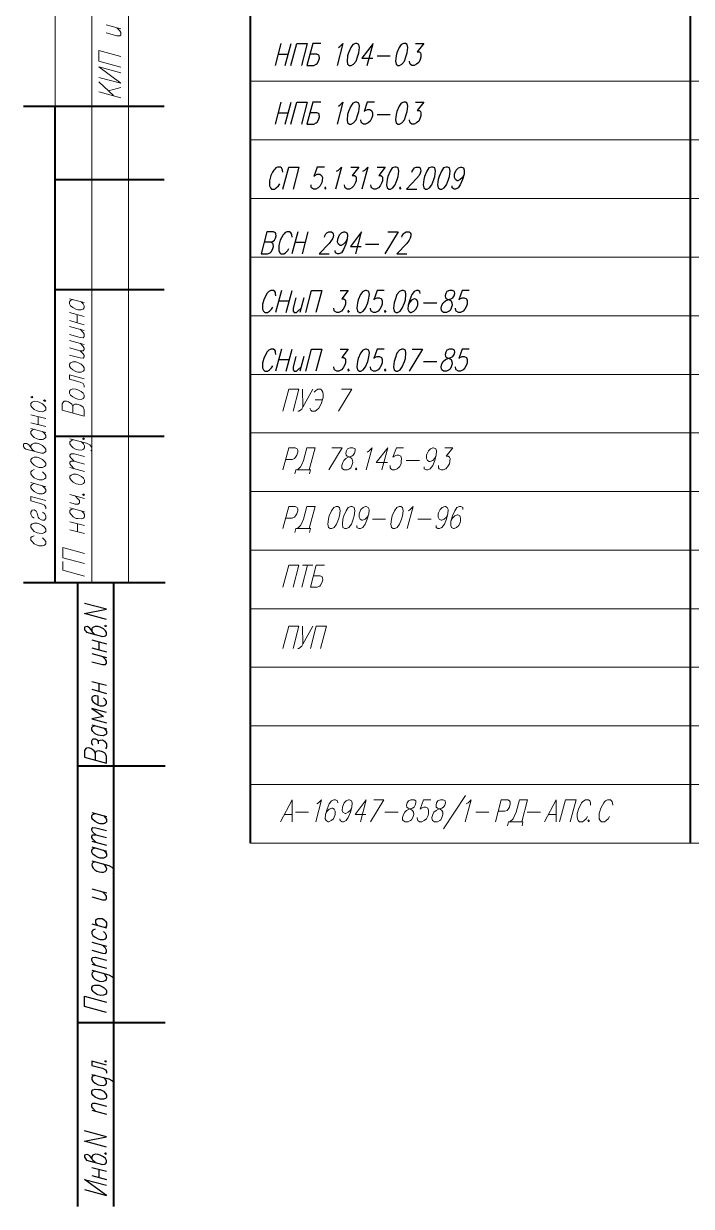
# Model space of a CAD drawing. Header units: millimetres. Extents: x 2185 to 4647, y 1259 to 2456.
# Drawn here: x 3891.2 to 3936.7, y 2314.5 to 2395.2 of the extents above; entities that cross this region are included whole.
import ezdxf

# ---------------------------------------------------------------- set-up
doc = ezdxf.new("R2010")
doc.units = ezdxf.units.MM
doc.layers.add('PDF _0', color=7, linetype='Continuous')
doc.layers.add('PDF _Рамка толстая', color=7, linetype='Continuous')

msp = doc.modelspace()

# ---------------------------------------------------------------- linework, layer by layer
at = {"layer": 'PDF _0', "lineweight": 20}
for points in [[(3893.342, 2454.785), (3893.342, 2422.165), (3893.342, 2357.031)], [(3895.84, 2454.785), (3895.84, 2422.165), (3895.84, 2357.031)], [(3898.338, 2454.785), (3898.338, 2422.165), (3898.338, 2357.031)], [(3896.814, 2395.07), (3897.808, 2394.794)], [(3896.814, 2394.519), (3897.533, 2394.329), (3897.745, 2394.329), (3897.808, 2394.392), (3897.808, 2394.54), (3897.745, 2394.667), (3897.533, 2394.879)], [(3897.808, 2392.191), (3896.305, 2392.593), (3896.305, 2393.313), (3897.808, 2392.91)], [(3896.305, 2391.492), (3897.808, 2391.09), (3896.305, 2392.212), (3897.808, 2391.81)], [(3896.305, 2391.196), (3897.322, 2390.243)], [(3906.657, 2391.238), (3999.14, 2391.238)], [(3896.305, 2390.497), (3897.808, 2390.095)], [(3897.808, 2390.794), (3896.962, 2390.582)], [(3906.657, 2387.237), (3999.14, 2387.237)], [(3906.657, 2383.237), (3999.14, 2383.237)], [(3906.657, 2379.236), (3999.14, 2379.236)], [(3894.316, 2376.378), (3895.311, 2376.124)], [(3895.099, 2376.188), (3895.247, 2376.04), (3895.311, 2375.913), (3895.311, 2375.764), (3895.247, 2375.68), (3895.162, 2375.659), (3895.099, 2375.637), (3894.887, 2375.637), (3894.739, 2375.68), (3894.527, 2375.786), (3894.379, 2375.913), (3894.316, 2376.04), (3894.316, 2376.188), (3894.379, 2376.272), (3894.527, 2376.336)], [(3894.316, 2375.447), (3895.311, 2375.172)], [(3894.824, 2374.748), (3894.824, 2375.299)], [(3906.657, 2375.235), (3999.14, 2375.235)], [(3894.316, 2374.896), (3895.311, 2374.621)], [(3894.316, 2374.494), (3895.311, 2374.219)], [(3894.316, 2373.944), (3895.035, 2373.753), (3895.247, 2373.732), (3895.311, 2373.817), (3895.311, 2373.965), (3895.247, 2374.092), (3895.035, 2374.304)], [(3895.311, 2373.267), (3894.316, 2373.542)], [(3895.035, 2373.351), (3895.247, 2373.14), (3895.311, 2373.013), (3895.311, 2372.928), (3895.247, 2372.843), (3895.035, 2372.843), (3894.316, 2373.034)], [(3895.035, 2372.843), (3895.247, 2372.631), (3895.311, 2372.526), (3895.311, 2372.42), (3895.247, 2372.335), (3895.035, 2372.356), (3894.316, 2372.547)], [(3895.311, 2370.917), (3894.316, 2371.192), (3894.316, 2370.896), (3895.035, 2370.705), (3895.247, 2370.599), (3895.311, 2370.472), (3895.311, 2370.367)], [(3906.657, 2371.234), (3999.14, 2371.234)], [(3908.858, 2368.715), (3909.26, 2370.218), (3909.959, 2370.218), (3909.557, 2368.715)], [(3910.911, 2370.218), (3910.234, 2368.991), (3910.149, 2368.864), (3910.065, 2368.779), (3909.959, 2368.715), (3909.895, 2368.715)], [(3910.213, 2370.218), (3910.234, 2368.991)], [(3910.996, 2370.007), (3911.123, 2370.134), (3911.25, 2370.218), (3911.462, 2370.218), (3911.525, 2370.134), (3911.589, 2370.007), (3911.61, 2369.858), (3911.61, 2369.647), (3911.504, 2369.287), (3911.398, 2369.075), (3911.314, 2368.927), (3911.165, 2368.779), (3911.06, 2368.715), (3910.848, 2368.715), (3910.763, 2368.779), (3910.7, 2368.927)], [(3912.859, 2370.218), (3913.557, 2370.218), (3912.647, 2368.715)], [(3894.527, 2369.033), (3894.464, 2369.202), (3894.379, 2369.266), (3894.252, 2369.35), (3894.104, 2369.393), (3893.956, 2369.393), (3893.892, 2369.35), (3893.808, 2369.223), (3893.808, 2368.779), (3895.311, 2368.377), (3895.311, 2368.821), (3895.247, 2368.991), (3895.162, 2369.054), (3895.035, 2369.139), (3894.824, 2369.202), (3894.676, 2369.202), (3894.591, 2369.16), (3894.527, 2369.033), (3894.527, 2368.588)], [(3911.06, 2369.499), (3911.568, 2369.499)], [(3891.67, 2368.483), (3892.686, 2368.229)], [(3891.67, 2367.932), (3892.686, 2367.678)], [(3892.178, 2367.805), (3892.178, 2368.356)], [(3891.67, 2367.551), (3892.686, 2367.276)], [(3892.474, 2367.339), (3892.601, 2367.191), (3892.686, 2367.064), (3892.686, 2366.916), (3892.601, 2366.853), (3892.538, 2366.81), (3892.474, 2366.789), (3892.241, 2366.789), (3892.114, 2366.831), (3891.903, 2366.937), (3891.754, 2367.064), (3891.67, 2367.191), (3891.67, 2367.339), (3891.754, 2367.424), (3891.903, 2367.488)], [(3895.205, 2366.853), (3895.268, 2366.789), (3895.332, 2366.81), (3895.268, 2366.895)], [(3906.657, 2367.234), (3999.14, 2367.234)], [(3891.903, 2365.985), (3891.754, 2366.112), (3891.67, 2366.239), (3891.543, 2366.429), (3891.395, 2366.514), (3891.246, 2366.514), (3891.183, 2366.472), (3891.183, 2366.323), (3891.246, 2366.196), (3891.331, 2366.133), (3892.389, 2365.858), (3892.538, 2365.858), (3892.601, 2365.9), (3892.686, 2365.964), (3892.686, 2366.133), (3892.601, 2366.239), (3892.474, 2366.387), (3892.241, 2366.493), (3892.114, 2366.535), (3891.903, 2366.535), (3891.754, 2366.472), (3891.67, 2366.387), (3891.67, 2366.239)], [(3894.337, 2366.831), (3895.48, 2366.535), (3895.692, 2366.429), (3895.776, 2366.345), (3895.84, 2366.239), (3895.84, 2366.091), (3895.776, 2366.006)], [(3894.549, 2366.768), (3894.485, 2366.747), (3894.422, 2366.704), (3894.337, 2366.641), (3894.337, 2366.493), (3894.422, 2366.366), (3894.549, 2366.218), (3894.76, 2366.112), (3894.908, 2366.091), (3895.12, 2366.069), (3895.268, 2366.133), (3895.332, 2366.218), (3895.332, 2366.366), (3895.268, 2366.493), (3895.12, 2366.62)], [(3908.858, 2364.715), (3909.26, 2366.218), (3909.705, 2366.218), (3909.832, 2366.154), (3909.874, 2366.069), (3909.874, 2365.921), (3909.811, 2365.71), (3909.726, 2365.583), (3909.662, 2365.498), (3909.493, 2365.434), (3909.049, 2365.434)], [(3909.853, 2364.715), (3910.065, 2364.926), (3910.149, 2365.075), (3910.276, 2365.35), (3910.509, 2366.218), (3911.06, 2366.218), (3910.657, 2364.715)], [(3912.203, 2366.218), (3912.901, 2366.218), (3911.991, 2364.715)], [(3914.616, 2365.921), (3914.743, 2366.006), (3914.954, 2366.218), (3914.552, 2364.715)], [(3915.611, 2364.715), (3916.013, 2366.218), (3915.23, 2365.223), (3915.992, 2365.223)], [(3917.092, 2366.218), (3916.606, 2366.218), (3916.373, 2365.583), (3916.457, 2365.646), (3916.627, 2365.71), (3916.775, 2365.71), (3916.902, 2365.646), (3916.965, 2365.498), (3916.944, 2365.286), (3916.923, 2365.138), (3916.817, 2364.926), (3916.669, 2364.778), (3916.5, 2364.715), (3916.352, 2364.715), (3916.225, 2364.778), (3916.182, 2364.863), (3916.182, 2365.011)], [(3919.315, 2365.71), (3919.209, 2365.498), (3919.082, 2365.35), (3918.913, 2365.286), (3918.849, 2365.286), (3918.722, 2365.35), (3918.659, 2365.498), (3918.659, 2365.71), (3918.68, 2365.794), (3918.786, 2366.006), (3918.934, 2366.154), (3919.103, 2366.218), (3919.146, 2366.218), (3919.294, 2366.154), (3919.336, 2366.006), (3919.315, 2365.71), (3919.23, 2365.35), (3919.082, 2365.011), (3918.913, 2364.778), (3918.744, 2364.715), (3918.659, 2364.715), (3918.511, 2364.778), (3918.511, 2364.926)], [(3919.908, 2366.218), (3920.458, 2366.218), (3919.992, 2365.646), (3920.141, 2365.646), (3920.225, 2365.583), (3920.268, 2365.498), (3920.246, 2365.286), (3920.225, 2365.138), (3920.098, 2364.926), (3919.971, 2364.778), (3919.802, 2364.715), (3919.654, 2364.715), (3919.527, 2364.778), (3919.484, 2364.863), (3919.484, 2365.011)], [(3894.633, 2365.307), (3894.422, 2365.519), (3894.337, 2365.625), (3894.337, 2365.731), (3894.422, 2365.815), (3894.633, 2365.815), (3895.332, 2365.625)], [(3894.633, 2364.799), (3894.422, 2365.011), (3894.337, 2365.138), (3894.337, 2365.244), (3894.422, 2365.307), (3894.633, 2365.307), (3895.332, 2365.117)], [(3917.283, 2365.35), (3918.172, 2365.35)], [(3891.903, 2364.736), (3891.754, 2364.672), (3891.67, 2364.588), (3891.67, 2364.439), (3891.754, 2364.312), (3891.903, 2364.185), (3892.114, 2364.08), (3892.241, 2364.037), (3892.474, 2364.037), (3892.601, 2364.101), (3892.686, 2364.164), (3892.686, 2364.334), (3892.601, 2364.439), (3892.474, 2364.588)], [(3894.337, 2364.884), (3895.332, 2364.609)], [(3910.679, 2364.439), (3910.742, 2364.715), (3909.747, 2364.715), (3909.684, 2364.439)], [(3913.896, 2364.863), (3913.811, 2364.778), (3913.854, 2364.715), (3913.917, 2364.778)], [(3891.67, 2363.847), (3892.686, 2363.572)], [(3892.474, 2363.635), (3892.601, 2363.487), (3892.686, 2363.381), (3892.686, 2363.233), (3892.601, 2363.148), (3892.538, 2363.106), (3892.474, 2363.085), (3892.241, 2363.085), (3892.114, 2363.127), (3891.903, 2363.233), (3891.754, 2363.381), (3891.67, 2363.487), (3891.67, 2363.635), (3891.754, 2363.72), (3891.903, 2363.783)], [(3892.686, 2362.619), (3891.67, 2362.894), (3891.67, 2362.598), (3892.389, 2362.407), (3892.601, 2362.302), (3892.686, 2362.175), (3892.686, 2362.069)], [(3894.337, 2363.042), (3895.332, 2362.767)], [(3894.337, 2362.492), (3894.697, 2362.386), (3894.908, 2362.386), (3894.993, 2362.471), (3894.993, 2362.619), (3894.908, 2362.725), (3894.697, 2362.937)], [(3895.205, 2363.064), (3895.268, 2362.979), (3895.332, 2363.021), (3895.268, 2363.085)], [(3906.657, 2363.233), (3999.14, 2363.233)], [(3894.337, 2362.132), (3895.332, 2361.857)], [(3895.12, 2361.92), (3895.268, 2361.793), (3895.332, 2361.666), (3895.332, 2361.518), (3895.268, 2361.434), (3895.205, 2361.412), (3895.12, 2361.37), (3894.908, 2361.391), (3894.76, 2361.412), (3894.549, 2361.518), (3894.422, 2361.666), (3894.337, 2361.793), (3894.337, 2361.942), (3894.422, 2362.005), (3894.549, 2362.069)], [(3908.858, 2360.714), (3909.26, 2362.217), (3909.705, 2362.217), (3909.832, 2362.153), (3909.874, 2362.069), (3909.874, 2361.92), (3909.811, 2361.709), (3909.726, 2361.582), (3909.662, 2361.497), (3909.493, 2361.434), (3909.049, 2361.434)], [(3909.853, 2360.714), (3910.065, 2360.926), (3910.149, 2361.074), (3910.276, 2361.349), (3910.509, 2362.217), (3911.06, 2362.217), (3910.657, 2360.714)], [(3914.722, 2361.709), (3914.616, 2361.497), (3914.468, 2361.349), (3914.298, 2361.285), (3914.256, 2361.285), (3914.129, 2361.349), (3914.065, 2361.497), (3914.065, 2361.709), (3914.087, 2361.793), (3914.192, 2362.005), (3914.341, 2362.153), (3914.51, 2362.217), (3914.552, 2362.217), (3914.679, 2362.153), (3914.743, 2362.005), (3914.722, 2361.709), (3914.616, 2361.349), (3914.468, 2361.01), (3914.319, 2360.777), (3914.15, 2360.714), (3914.044, 2360.714), (3913.917, 2360.777), (3913.917, 2360.926)], [(3917.431, 2361.92), (3917.537, 2362.005), (3917.749, 2362.217), (3917.346, 2360.714)], [(3920.119, 2361.709), (3920.014, 2361.497), (3919.865, 2361.349), (3919.696, 2361.285), (3919.654, 2361.285), (3919.527, 2361.349), (3919.463, 2361.497), (3919.463, 2361.709), (3919.484, 2361.793), (3919.59, 2362.005), (3919.738, 2362.153), (3919.908, 2362.217), (3919.95, 2362.217), (3920.077, 2362.153), (3920.141, 2362.005), (3920.119, 2361.709), (3920.014, 2361.349), (3919.887, 2361.01), (3919.717, 2360.777), (3919.548, 2360.714), (3919.442, 2360.714), (3919.315, 2360.777), (3919.315, 2360.926)], [(3921.136, 2362.005), (3921.136, 2362.153), (3921.009, 2362.217), (3920.903, 2362.217), (3920.733, 2362.153), (3920.585, 2361.92), (3920.437, 2361.582), (3920.331, 2361.222), (3920.31, 2360.926), (3920.373, 2360.777), (3920.501, 2360.714), (3920.543, 2360.714), (3920.712, 2360.777), (3920.86, 2360.926), (3920.966, 2361.137), (3920.987, 2361.222), (3920.987, 2361.434), (3920.924, 2361.582), (3920.797, 2361.645), (3920.755, 2361.645), (3920.585, 2361.582), (3920.437, 2361.434), (3920.331, 2361.222)], [(3891.903, 2361.434), (3891.754, 2361.518), (3891.67, 2361.688), (3891.67, 2361.836), (3891.754, 2361.963), (3891.903, 2361.984), (3892.03, 2361.899), (3892.114, 2361.772), (3892.178, 2361.497), (3892.241, 2361.391), (3892.389, 2361.307), (3892.474, 2361.285), (3892.601, 2361.285), (3892.686, 2361.434), (3892.686, 2361.582), (3892.601, 2361.751), (3892.474, 2361.836)], [(3914.976, 2361.349), (3915.865, 2361.349)], [(3918.066, 2361.349), (3918.976, 2361.349)], [(3894.337, 2361.18), (3895.332, 2360.926)], [(3894.337, 2360.629), (3895.332, 2360.375)], [(3894.845, 2360.502), (3894.845, 2361.053)], [(3910.679, 2360.439), (3910.742, 2360.714), (3909.747, 2360.714), (3909.684, 2360.439)], [(3891.903, 2360.227), (3891.754, 2360.164), (3891.67, 2360.1), (3891.67, 2359.931), (3891.754, 2359.825), (3891.903, 2359.677), (3892.114, 2359.571), (3892.241, 2359.529), (3892.474, 2359.529), (3892.601, 2359.592), (3892.686, 2359.677), (3892.686, 2359.825), (3892.601, 2359.952), (3892.474, 2360.079)], [(3895.332, 2358.322), (3893.85, 2358.724), (3893.85, 2359.423), (3895.332, 2359.02)], [(3906.657, 2359.232), (3999.14, 2359.232)], [(3893.85, 2358.47), (3893.85, 2357.877), (3895.332, 2357.475)], [(3908.858, 2356.713), (3909.26, 2358.216), (3909.959, 2358.216), (3909.557, 2356.713)], [(3910.552, 2358.216), (3910.149, 2356.713)], [(3910.213, 2358.216), (3910.911, 2358.216)], [(3911.695, 2358.216), (3911.144, 2358.216), (3910.742, 2356.713), (3911.208, 2356.713), (3911.377, 2356.777), (3911.441, 2356.861), (3911.525, 2357.01), (3911.589, 2357.221), (3911.568, 2357.348), (3911.546, 2357.433), (3911.419, 2357.496), (3910.954, 2357.496)], [(3891.183, 2357.031), (3894.845, 2357.031), (3897.343, 2357.031)], [(3894.887, 2357.031), (3891.183, 2357.031), (3894.887, 2357.031)], [(3894.845, 2357.031), (3891.183, 2357.031), (3894.845, 2357.031)], [(3906.657, 2355.231), (3999.14, 2355.231)], [(3908.858, 2352.543), (3909.26, 2354.046), (3909.959, 2354.046), (3909.557, 2352.543)], [(3910.911, 2354.046), (3910.234, 2352.839), (3910.149, 2352.691), (3910.065, 2352.628), (3909.959, 2352.543), (3909.895, 2352.543)], [(3910.213, 2354.046), (3910.234, 2352.839)], [(3910.742, 2352.543), (3911.144, 2354.046), (3911.843, 2354.046), (3911.441, 2352.543)], [(3906.657, 2351.252), (3999.14, 2351.252)], [(3906.657, 2347.251), (3999.14, 2347.251)], [(3906.657, 2343.25), (3999.14, 2343.25)], [(3908.71, 2340.71), (3909.493, 2342.213), (3909.493, 2340.71)], [(3911.187, 2341.938), (3911.292, 2342.001), (3911.504, 2342.213), (3911.102, 2340.71)], [(3912.605, 2342.001), (3912.584, 2342.15), (3912.457, 2342.213), (3912.351, 2342.213), (3912.181, 2342.15), (3912.033, 2341.938), (3911.885, 2341.578), (3911.779, 2341.218), (3911.758, 2340.922), (3911.822, 2340.795), (3911.949, 2340.71), (3911.991, 2340.71), (3912.16, 2340.795), (3912.308, 2340.922), (3912.414, 2341.134), (3912.435, 2341.218), (3912.435, 2341.43), (3912.372, 2341.578), (3912.245, 2341.642), (3912.203, 2341.642), (3912.033, 2341.578), (3911.885, 2341.43), (3911.779, 2341.218)], [(3913.579, 2341.705), (3913.452, 2341.493), (3913.325, 2341.366), (3913.155, 2341.282), (3913.113, 2341.282), (3912.965, 2341.366), (3912.901, 2341.493), (3912.922, 2341.705), (3912.944, 2341.79), (3913.049, 2342.001), (3913.176, 2342.15), (3913.346, 2342.213), (3913.409, 2342.213), (3913.536, 2342.15), (3913.6, 2342.001), (3913.579, 2341.705), (3913.473, 2341.366), (3913.325, 2341.007), (3913.176, 2340.795), (3913.007, 2340.71), (3912.901, 2340.71), (3912.774, 2340.795), (3912.753, 2340.922)], [(3914.15, 2340.71), (3914.552, 2342.213), (3913.79, 2341.218), (3914.531, 2341.218)], [(3915.06, 2342.213), (3915.759, 2342.213), (3914.849, 2340.71)], [(3918.955, 2342.213), (3918.447, 2342.213), (3918.236, 2341.578), (3918.299, 2341.642), (3918.468, 2341.705), (3918.617, 2341.705), (3918.744, 2341.642), (3918.807, 2341.493), (3918.807, 2341.282), (3918.765, 2341.134), (3918.659, 2340.922), (3918.511, 2340.795), (3918.341, 2340.71), (3918.193, 2340.71), (3918.066, 2340.795), (3918.045, 2340.858), (3918.024, 2341.007)], [(3921.326, 2342.509), (3919.823, 2340.223)], [(3921.368, 2341.938), (3921.495, 2342.001), (3921.707, 2342.213), (3921.305, 2340.71)], [(3923.358, 2340.71), (3923.76, 2342.213), (3924.205, 2342.213), (3924.332, 2342.15), (3924.374, 2342.065), (3924.374, 2341.938), (3924.311, 2341.705), (3924.226, 2341.578), (3924.163, 2341.493), (3923.993, 2341.43), (3923.549, 2341.43)], [(3924.353, 2340.71), (3924.565, 2340.922), (3924.649, 2341.07), (3924.776, 2341.366), (3925.009, 2342.213), (3925.56, 2342.213), (3925.157, 2340.71)], [(3926.703, 2340.71), (3927.507, 2342.213), (3927.507, 2340.71)], [(3927.74, 2340.71), (3928.142, 2342.213), (3928.862, 2342.213), (3928.46, 2340.71)], [(3929.857, 2341.853), (3929.836, 2342.001), (3929.814, 2342.065), (3929.793, 2342.15), (3929.709, 2342.213), (3929.497, 2342.213), (3929.391, 2342.15), (3929.306, 2342.065), (3929.243, 2342.001), (3929.158, 2341.853), (3929.052, 2341.642), (3928.947, 2341.282), (3928.947, 2341.07), (3928.968, 2340.922), (3929.01, 2340.795), (3929.095, 2340.71), (3929.306, 2340.71), (3929.412, 2340.795), (3929.56, 2340.922), (3929.645, 2341.07)], [(3931.36, 2341.853), (3931.339, 2342.001), (3931.317, 2342.065), (3931.275, 2342.15), (3931.212, 2342.213), (3931, 2342.213), (3930.873, 2342.15), (3930.809, 2342.065), (3930.746, 2342.001), (3930.661, 2341.853), (3930.555, 2341.642), (3930.449, 2341.282), (3930.449, 2341.07), (3930.449, 2340.922), (3930.513, 2340.795), (3930.598, 2340.71), (3930.809, 2340.71), (3930.915, 2340.795), (3931.063, 2340.922), (3931.148, 2341.07)], [(3908.985, 2341.218), (3909.493, 2341.218)], [(3909.726, 2341.366), (3910.615, 2341.366)], [(3915.822, 2341.366), (3916.733, 2341.366)], [(3922.025, 2341.366), (3922.914, 2341.366)], [(3925.517, 2341.366), (3926.428, 2341.366)], [(3926.978, 2341.218), (3927.486, 2341.218)], [(3925.179, 2340.435), (3925.242, 2340.71), (3924.247, 2340.71), (3924.184, 2340.435)], [(3929.73, 2340.858), (3929.666, 2340.795), (3929.709, 2340.71), (3929.772, 2340.795)], [(3906.657, 2339.25), (3999.14, 2339.25)]]:
    msp.add_lwpolyline(points, dxfattribs=at)
at = {"layer": 'PDF _0', "lineweight": 40}
for points in [[(3906.657, 2339.25), (3906.657, 2418.503), (3999.14, 2418.503), (3999.14, 2339.25)], [(3936.652, 2418.503), (3936.652, 2339.25)], [(3891.183, 2389.524), (3900.772, 2389.524)], [(3893.342, 2384.528), (3900.772, 2384.528)], [(3893.342, 2377.013), (3900.772, 2377.013)], [(3893.342, 2367.022), (3900.772, 2367.022)], [(3891.183, 2357.031), (3900.835, 2357.031)], [(3894.845, 2357.031), (3894.845, 2314.483)], [(3897.343, 2314.483), (3897.343, 2357.031)], [(3894.845, 2344.52), (3900.835, 2344.52)], [(3894.845, 2327.014), (3900.835, 2327.014)]]:
    msp.add_lwpolyline(points, dxfattribs=at)
at = {"layer": 'PDF _0', "lineweight": 25}
for points in [[(3908.731, 2393.799), (3908.329, 2392.297)], [(3909.027, 2392.297), (3909.43, 2393.799)], [(3909.408, 2392.297), (3909.811, 2393.799), (3910.53, 2393.799), (3910.128, 2392.297)], [(3911.462, 2393.799), (3910.911, 2393.799), (3910.509, 2392.297), (3910.975, 2392.297), (3911.144, 2392.381), (3911.208, 2392.445), (3911.292, 2392.593), (3911.356, 2392.805), (3911.335, 2392.953), (3911.314, 2393.016), (3911.187, 2393.08), (3910.721, 2393.08)], [(3912.647, 2393.524), (3912.753, 2393.588), (3912.965, 2393.799), (3912.563, 2392.297)], [(3914.616, 2392.297), (3915.018, 2393.799), (3914.256, 2392.805), (3914.997, 2392.805)], [(3917.918, 2393.799), (3918.468, 2393.799), (3918.024, 2393.228), (3918.172, 2393.228), (3918.257, 2393.164), (3918.278, 2393.08), (3918.278, 2392.868), (3918.236, 2392.72), (3918.13, 2392.508), (3917.982, 2392.381), (3917.812, 2392.297), (3917.664, 2392.297), (3917.537, 2392.381), (3917.516, 2392.445), (3917.495, 2392.593)], [(3908.519, 2393.08), (3909.239, 2393.08)], [(3915.293, 2392.953), (3916.182, 2392.953)], [(3908.731, 2389.799), (3908.329, 2388.296)], [(3909.027, 2388.296), (3909.43, 2389.799)], [(3909.408, 2388.296), (3909.811, 2389.799), (3910.53, 2389.799), (3910.128, 2388.296)], [(3911.462, 2389.799), (3910.911, 2389.799), (3910.509, 2388.296), (3910.975, 2388.296), (3911.144, 2388.38), (3911.208, 2388.444), (3911.292, 2388.592), (3911.356, 2388.804), (3911.335, 2388.952), (3911.314, 2389.016), (3911.187, 2389.079), (3910.721, 2389.079)], [(3912.647, 2389.524), (3912.753, 2389.587), (3912.965, 2389.799), (3912.563, 2388.296)], [(3915.124, 2389.799), (3914.616, 2389.799), (3914.404, 2389.164), (3914.468, 2389.227), (3914.637, 2389.291), (3914.785, 2389.291), (3914.912, 2389.227), (3914.976, 2389.079), (3914.976, 2388.867), (3914.933, 2388.719), (3914.827, 2388.507), (3914.679, 2388.38), (3914.51, 2388.296), (3914.362, 2388.296), (3914.235, 2388.38), (3914.214, 2388.444), (3914.192, 2388.592)], [(3917.918, 2389.799), (3918.468, 2389.799), (3918.024, 2389.227), (3918.172, 2389.227), (3918.257, 2389.164), (3918.278, 2389.079), (3918.278, 2388.867), (3918.236, 2388.719), (3918.13, 2388.507), (3917.982, 2388.38), (3917.812, 2388.296), (3917.664, 2388.296), (3917.537, 2388.38), (3917.516, 2388.444), (3917.495, 2388.592)], [(3908.519, 2389.079), (3909.239, 2389.079)], [(3915.293, 2388.952), (3916.182, 2388.952)], [(3908.858, 2385.015), (3908.837, 2385.163), (3908.816, 2385.226), (3908.773, 2385.311), (3908.71, 2385.375), (3908.498, 2385.375), (3908.392, 2385.311), (3908.308, 2385.226), (3908.244, 2385.163), (3908.16, 2385.015), (3908.054, 2384.803), (3907.948, 2384.443), (3907.948, 2384.232), (3907.948, 2384.083), (3908.011, 2383.956), (3908.096, 2383.872), (3908.308, 2383.872), (3908.414, 2383.956), (3908.562, 2384.083), (3908.646, 2384.232)], [(3908.858, 2383.872), (3909.26, 2385.375), (3909.959, 2385.375), (3909.557, 2383.872)], [(3911.695, 2385.375), (3911.208, 2385.375), (3910.975, 2384.74), (3911.038, 2384.803), (3911.208, 2384.888), (3911.377, 2384.888), (3911.504, 2384.803), (3911.568, 2384.655), (3911.546, 2384.443), (3911.525, 2384.316), (3911.398, 2384.083), (3911.271, 2383.956), (3911.102, 2383.872), (3910.954, 2383.872), (3910.827, 2383.956), (3910.784, 2384.02), (3910.784, 2384.168)], [(3912.52, 2385.099), (3912.647, 2385.163), (3912.859, 2385.375), (3912.457, 2383.872)], [(3913.494, 2385.375), (3914.044, 2385.375), (3913.6, 2384.803), (3913.748, 2384.803), (3913.833, 2384.74), (3913.854, 2384.655), (3913.854, 2384.443), (3913.811, 2384.316), (3913.706, 2384.083), (3913.579, 2383.956), (3913.409, 2383.872), (3913.24, 2383.872), (3913.113, 2383.956), (3913.092, 2384.02), (3913.071, 2384.168)], [(3914.319, 2385.099), (3914.446, 2385.163), (3914.658, 2385.375), (3914.256, 2383.872)], [(3915.293, 2385.375), (3915.844, 2385.375), (3915.399, 2384.803), (3915.547, 2384.803), (3915.632, 2384.74), (3915.653, 2384.655), (3915.653, 2384.443), (3915.611, 2384.316), (3915.505, 2384.083), (3915.378, 2383.956), (3915.209, 2383.872), (3915.06, 2383.872), (3914.912, 2383.956), (3914.891, 2384.02), (3914.87, 2384.168)], [(3917.664, 2385.015), (3917.685, 2385.099), (3917.77, 2385.226), (3917.833, 2385.311), (3917.96, 2385.375), (3918.151, 2385.375), (3918.236, 2385.311), (3918.257, 2385.226), (3918.278, 2385.099), (3918.236, 2384.951), (3918.151, 2384.803), (3917.982, 2384.591), (3917.304, 2383.872), (3918.003, 2383.872)], [(3921.22, 2384.888), (3921.114, 2384.655), (3920.966, 2384.528), (3920.797, 2384.443), (3920.755, 2384.443), (3920.628, 2384.528), (3920.564, 2384.655), (3920.564, 2384.888), (3920.585, 2384.951), (3920.691, 2385.163), (3920.839, 2385.311), (3921.009, 2385.375), (3921.051, 2385.375), (3921.178, 2385.311), (3921.241, 2385.163), (3921.22, 2384.888), (3921.114, 2384.528), (3920.966, 2384.168), (3920.818, 2383.956), (3920.649, 2383.872), (3920.543, 2383.872), (3920.416, 2383.956), (3920.416, 2384.083)], [(3911.779, 2384.02), (3911.716, 2383.956), (3911.758, 2383.872), (3911.822, 2383.956)], [(3916.881, 2384.02), (3916.817, 2383.956), (3916.86, 2383.872), (3916.923, 2383.956)], [(3908.033, 2380.252), (3908.202, 2380.315), (3908.287, 2380.379), (3908.371, 2380.527), (3908.414, 2380.675), (3908.392, 2380.824), (3908.371, 2380.887), (3908.223, 2380.951), (3907.779, 2380.951), (3907.376, 2379.448), (3907.821, 2379.448), (3907.99, 2379.532), (3908.075, 2379.596), (3908.16, 2379.744), (3908.223, 2379.956), (3908.202, 2380.104), (3908.181, 2380.167), (3908.033, 2380.252), (3907.588, 2380.252)], [(3909.493, 2380.591), (3909.472, 2380.739), (3909.451, 2380.824), (3909.408, 2380.887), (3909.324, 2380.951), (3909.133, 2380.951), (3909.006, 2380.887), (3908.943, 2380.824), (3908.879, 2380.739), (3908.795, 2380.591), (3908.689, 2380.379), (3908.583, 2380.019), (3908.583, 2379.807), (3908.583, 2379.68), (3908.646, 2379.532), (3908.731, 2379.448), (3908.922, 2379.448), (3909.049, 2379.532), (3909.197, 2379.68), (3909.281, 2379.807)], [(3909.874, 2380.951), (3909.472, 2379.448)], [(3910.192, 2379.448), (3910.594, 2380.951)], [(3911.695, 2380.591), (3911.716, 2380.675), (3911.8, 2380.824), (3911.864, 2380.887), (3911.991, 2380.951), (3912.181, 2380.951), (3912.266, 2380.887), (3912.287, 2380.824), (3912.308, 2380.675), (3912.266, 2380.527), (3912.181, 2380.379), (3912.033, 2380.167), (3911.335, 2379.448), (3912.033, 2379.448)], [(3913.24, 2380.464), (3913.134, 2380.252), (3913.007, 2380.104), (3912.838, 2380.019), (3912.774, 2380.019), (3912.647, 2380.104), (3912.584, 2380.252), (3912.605, 2380.464), (3912.626, 2380.527), (3912.732, 2380.739), (3912.859, 2380.887), (3913.028, 2380.951), (3913.092, 2380.951), (3913.219, 2380.887), (3913.282, 2380.739), (3913.24, 2380.464), (3913.155, 2380.104), (3913.007, 2379.744), (3912.859, 2379.532), (3912.69, 2379.448), (3912.584, 2379.448), (3912.457, 2379.532), (3912.435, 2379.68)], [(3913.833, 2379.448), (3914.235, 2380.951), (3913.473, 2379.956), (3914.214, 2379.956)], [(3916.034, 2380.951), (3916.733, 2380.951), (3915.822, 2379.448)], [(3916.987, 2380.591), (3917.008, 2380.675), (3917.092, 2380.824), (3917.156, 2380.887), (3917.283, 2380.951), (3917.473, 2380.951), (3917.558, 2380.887), (3917.6, 2380.824), (3917.6, 2380.675), (3917.558, 2380.527), (3917.473, 2380.379), (3917.325, 2380.167), (3916.627, 2379.448), (3917.325, 2379.448)], [(3909.684, 2380.252), (3910.382, 2380.252)], [(3914.51, 2380.104), (3915.399, 2380.104)], [(3908.392, 2376.59), (3908.371, 2376.738), (3908.35, 2376.823), (3908.308, 2376.886), (3908.223, 2376.95), (3908.033, 2376.95), (3907.906, 2376.886), (3907.842, 2376.823), (3907.779, 2376.738), (3907.694, 2376.59), (3907.588, 2376.378), (3907.482, 2376.018), (3907.482, 2375.807), (3907.482, 2375.68), (3907.546, 2375.532), (3907.63, 2375.447), (3907.821, 2375.447), (3907.948, 2375.532), (3908.096, 2375.68), (3908.181, 2375.807)], [(3908.773, 2376.95), (3908.371, 2375.447)], [(3909.091, 2375.447), (3909.493, 2376.95)], [(3910.425, 2375.447), (3910.827, 2376.95), (3911.525, 2376.95), (3911.123, 2375.447)], [(3912.774, 2376.95), (3913.325, 2376.95), (3912.88, 2376.378), (3913.028, 2376.378), (3913.113, 2376.315), (3913.134, 2376.251), (3913.134, 2376.018), (3913.092, 2375.891), (3912.986, 2375.68), (3912.859, 2375.532), (3912.69, 2375.447), (3912.541, 2375.447), (3912.393, 2375.532), (3912.372, 2375.595), (3912.351, 2375.743)], [(3915.78, 2376.95), (3915.293, 2376.95), (3915.06, 2376.315), (3915.124, 2376.378), (3915.293, 2376.463), (3915.441, 2376.463), (3915.59, 2376.378), (3915.632, 2376.251), (3915.632, 2376.018), (3915.59, 2375.891), (3915.484, 2375.68), (3915.357, 2375.532), (3915.187, 2375.447), (3915.039, 2375.447), (3914.891, 2375.532), (3914.87, 2375.595), (3914.849, 2375.743)], [(3918.236, 2376.738), (3918.214, 2376.886), (3918.087, 2376.95), (3917.982, 2376.95), (3917.812, 2376.886), (3917.664, 2376.675), (3917.516, 2376.315), (3917.41, 2375.955), (3917.389, 2375.68), (3917.452, 2375.532), (3917.579, 2375.447), (3917.622, 2375.447), (3917.791, 2375.532), (3917.939, 2375.68), (3918.045, 2375.891), (3918.066, 2375.955), (3918.066, 2376.167), (3918.003, 2376.315), (3917.876, 2376.378), (3917.833, 2376.378), (3917.664, 2376.315), (3917.516, 2376.167), (3917.41, 2375.955)], [(3921.58, 2376.95), (3921.093, 2376.95), (3920.86, 2376.315), (3920.924, 2376.378), (3921.093, 2376.463), (3921.241, 2376.463), (3921.39, 2376.378), (3921.432, 2376.251), (3921.432, 2376.018), (3921.39, 2375.891), (3921.284, 2375.68), (3921.157, 2375.532), (3920.987, 2375.447), (3920.839, 2375.447), (3920.691, 2375.532), (3920.67, 2375.595), (3920.649, 2375.743)], [(3908.583, 2376.251), (3909.281, 2376.251)], [(3909.747, 2376.463), (3909.557, 2375.743), (3909.557, 2375.532), (3909.641, 2375.447), (3909.789, 2375.447), (3909.895, 2375.532), (3910.107, 2375.743)], [(3910.298, 2376.463), (3910.022, 2375.447)], [(3918.447, 2376.103), (3919.357, 2376.103)], [(3913.367, 2375.595), (3913.303, 2375.532), (3913.325, 2375.447), (3913.409, 2375.532)], [(3915.865, 2375.595), (3915.801, 2375.532), (3915.822, 2375.447), (3915.907, 2375.532)], [(3908.392, 2372.589), (3908.371, 2372.737), (3908.35, 2372.822), (3908.308, 2372.886), (3908.223, 2372.949), (3908.033, 2372.949), (3907.906, 2372.886), (3907.842, 2372.822), (3907.779, 2372.737), (3907.694, 2372.589), (3907.588, 2372.377), (3907.482, 2372.018), (3907.482, 2371.806), (3907.482, 2371.679), (3907.546, 2371.531), (3907.63, 2371.446), (3907.821, 2371.446), (3907.948, 2371.531), (3908.096, 2371.679), (3908.181, 2371.806)], [(3908.773, 2372.949), (3908.371, 2371.446)], [(3909.091, 2371.446), (3909.493, 2372.949)], [(3910.425, 2371.446), (3910.827, 2372.949), (3911.525, 2372.949), (3911.123, 2371.446)], [(3912.774, 2372.949), (3913.325, 2372.949), (3912.88, 2372.377), (3913.028, 2372.377), (3913.113, 2372.314), (3913.134, 2372.25), (3913.134, 2372.018), (3913.092, 2371.891), (3912.986, 2371.679), (3912.859, 2371.531), (3912.69, 2371.446), (3912.541, 2371.446), (3912.393, 2371.531), (3912.372, 2371.594), (3912.351, 2371.742)], [(3915.78, 2372.949), (3915.293, 2372.949), (3915.06, 2372.314), (3915.124, 2372.377), (3915.293, 2372.462), (3915.441, 2372.462), (3915.59, 2372.377), (3915.632, 2372.25), (3915.632, 2372.018), (3915.59, 2371.891), (3915.484, 2371.679), (3915.357, 2371.531), (3915.187, 2371.446), (3915.039, 2371.446), (3914.891, 2371.531), (3914.87, 2371.594), (3914.849, 2371.742)], [(3917.685, 2372.949), (3918.384, 2372.949), (3917.473, 2371.446)], [(3921.58, 2372.949), (3921.093, 2372.949), (3920.86, 2372.314), (3920.924, 2372.377), (3921.093, 2372.462), (3921.241, 2372.462), (3921.39, 2372.377), (3921.432, 2372.25), (3921.432, 2372.018), (3921.39, 2371.891), (3921.284, 2371.679), (3921.157, 2371.531), (3920.987, 2371.446), (3920.839, 2371.446), (3920.691, 2371.531), (3920.67, 2371.594), (3920.649, 2371.742)], [(3908.583, 2372.25), (3909.281, 2372.25)], [(3909.747, 2372.462), (3909.557, 2371.742), (3909.557, 2371.531), (3909.641, 2371.446), (3909.789, 2371.446), (3909.895, 2371.531), (3910.107, 2371.742)], [(3910.298, 2372.462), (3910.022, 2371.446)], [(3918.447, 2372.102), (3919.357, 2372.102)], [(3913.367, 2371.594), (3913.303, 2371.531), (3913.325, 2371.446), (3913.409, 2371.531)], [(3915.865, 2371.594), (3915.801, 2371.531), (3915.822, 2371.446), (3915.907, 2371.531)], [(3896.835, 2354.512), (3895.332, 2354.914), (3896.835, 2355.21), (3895.332, 2355.612)], [(3896.051, 2353.474), (3895.903, 2353.623), (3895.84, 2353.728), (3895.692, 2353.919), (3895.543, 2354.025), (3895.416, 2354.004), (3895.332, 2353.982), (3895.332, 2353.813), (3895.416, 2353.707), (3895.48, 2353.644), (3896.559, 2353.347), (3896.687, 2353.369), (3896.771, 2353.39), (3896.835, 2353.474), (3896.835, 2353.623), (3896.771, 2353.75), (3896.623, 2353.877), (3896.411, 2353.982), (3896.263, 2354.025), (3896.051, 2354.025), (3895.903, 2353.961), (3895.84, 2353.898), (3895.84, 2353.728)], [(3896.687, 2354.109), (3896.771, 2354.046), (3896.835, 2354.067), (3896.771, 2354.131)], [(3895.84, 2353.136), (3896.835, 2352.861)], [(3895.84, 2352.585), (3896.835, 2352.31)], [(3896.327, 2352.458), (3896.327, 2353.009)], [(3895.84, 2352.183), (3896.835, 2351.929)], [(3895.84, 2351.633), (3896.559, 2351.442), (3896.771, 2351.442), (3896.835, 2351.527), (3896.835, 2351.675), (3896.771, 2351.781), (3896.559, 2351.993)], [(3895.84, 2350.278), (3896.835, 2350.024)], [(3896.327, 2349.601), (3896.327, 2350.151)], [(3895.84, 2349.749), (3896.835, 2349.474)], [(3896.263, 2348.669), (3896.263, 2349.283), (3896.115, 2349.304), (3895.988, 2349.304), (3895.903, 2349.262), (3895.84, 2349.199), (3895.84, 2349.029), (3895.903, 2348.923), (3896.051, 2348.775), (3896.263, 2348.669), (3896.411, 2348.627), (3896.623, 2348.627), (3896.771, 2348.69), (3896.835, 2348.775), (3896.835, 2348.923), (3896.771, 2349.029), (3896.623, 2349.177)], [(3896.835, 2348.161), (3895.84, 2348.436), (3896.623, 2347.886), (3895.84, 2347.738), (3896.835, 2347.463)], [(3895.84, 2347.336), (3896.835, 2347.061)], [(3896.623, 2347.124), (3896.771, 2346.997), (3896.835, 2346.87), (3896.835, 2346.722), (3896.771, 2346.637), (3896.687, 2346.616), (3896.623, 2346.574), (3896.411, 2346.595), (3896.263, 2346.616), (3896.051, 2346.722), (3895.903, 2346.87), (3895.84, 2346.997), (3895.84, 2347.145), (3895.903, 2347.209), (3896.051, 2347.272)], [(3895.903, 2345.917), (3895.84, 2346.087), (3895.84, 2346.235), (3895.903, 2346.362), (3896.051, 2346.383), (3896.2, 2346.299), (3896.263, 2346.171), (3896.263, 2346.023)], [(3896.263, 2346.171), (3896.327, 2346.256), (3896.411, 2346.277), (3896.559, 2346.299), (3896.687, 2346.214), (3896.771, 2346.129), (3896.835, 2346.023), (3896.835, 2345.812), (3896.771, 2345.685)], [(3896.051, 2345.388), (3895.988, 2345.558), (3895.903, 2345.621), (3895.755, 2345.706), (3895.628, 2345.748), (3895.48, 2345.727), (3895.416, 2345.706), (3895.332, 2345.579), (3895.332, 2345.113), (3896.835, 2344.711), (3896.835, 2345.177), (3896.771, 2345.346), (3896.687, 2345.409), (3896.559, 2345.494), (3896.327, 2345.558), (3896.2, 2345.536), (3896.115, 2345.515), (3896.051, 2345.388), (3896.051, 2344.923)], [(3895.84, 2341.345), (3896.835, 2341.07)], [(3896.623, 2341.134), (3896.771, 2340.985), (3896.835, 2340.879), (3896.835, 2340.71), (3896.771, 2340.647), (3896.687, 2340.604), (3896.623, 2340.583), (3896.411, 2340.583), (3896.263, 2340.625), (3896.051, 2340.731), (3895.903, 2340.879), (3895.84, 2340.985), (3895.84, 2341.134), (3895.903, 2341.218), (3896.051, 2341.282)], [(3896.115, 2339.821), (3895.903, 2340.012), (3895.84, 2340.139), (3895.84, 2340.244), (3895.903, 2340.329), (3896.115, 2340.308), (3896.835, 2340.117)], [(3896.115, 2339.313), (3895.903, 2339.525), (3895.84, 2339.631), (3895.84, 2339.736), (3895.903, 2339.821), (3896.115, 2339.821), (3896.835, 2339.631)], [(3895.84, 2339.398), (3896.835, 2339.123)], [(3895.84, 2338.996), (3896.835, 2338.72)], [(3896.623, 2338.784), (3896.771, 2338.636), (3896.835, 2338.53), (3896.835, 2338.361), (3896.771, 2338.297), (3896.687, 2338.255), (3896.623, 2338.233), (3896.411, 2338.233), (3896.263, 2338.276), (3896.051, 2338.382), (3895.903, 2338.509), (3895.84, 2338.636), (3895.84, 2338.784), (3895.903, 2338.869), (3896.051, 2338.932)], [(3895.84, 2338.043), (3896.983, 2337.725), (3897.195, 2337.62), (3897.258, 2337.556), (3897.343, 2337.429), (3897.343, 2337.281), (3897.258, 2337.196)], [(3895.84, 2336.138), (3896.835, 2335.863)], [(3895.84, 2335.587), (3896.559, 2335.397), (3896.771, 2335.397), (3896.835, 2335.46), (3896.835, 2335.63), (3896.771, 2335.736), (3896.559, 2335.947)], [(3896.263, 2333.619), (3896.2, 2333.682), (3896.115, 2333.809), (3896.115, 2333.958), (3896.115, 2334.021), (3896.2, 2334.085), (3896.263, 2334.127), (3896.411, 2334.127), (3896.559, 2334.106), (3896.687, 2334), (3896.771, 2333.936), (3896.835, 2333.831), (3896.835, 2333.619), (3896.771, 2333.534), (3896.687, 2333.513)], [(3895.84, 2333.746), (3896.835, 2333.471)], [(3896.051, 2333.386), (3895.903, 2333.323), (3895.84, 2333.238), (3895.84, 2333.09), (3895.903, 2332.963), (3896.051, 2332.836), (3896.263, 2332.73), (3896.411, 2332.687), (3896.623, 2332.687), (3896.771, 2332.73), (3896.835, 2332.814), (3896.835, 2332.963), (3896.771, 2333.09), (3896.623, 2333.238)], [(3895.84, 2332.497), (3896.835, 2332.222)], [(3895.84, 2331.947), (3896.559, 2331.756), (3896.771, 2331.735), (3896.835, 2331.82), (3896.835, 2331.968), (3896.771, 2332.095), (3896.559, 2332.306)], [(3896.115, 2330.909), (3895.903, 2331.121), (3895.84, 2331.248), (3895.84, 2331.396), (3895.903, 2331.46), (3896.051, 2331.481), (3896.835, 2331.269)], [(3895.84, 2330.994), (3896.835, 2330.719)], [(3895.84, 2330.592), (3896.983, 2330.274), (3897.195, 2330.168), (3897.258, 2330.105), (3897.343, 2329.978), (3897.343, 2329.83), (3897.258, 2329.745)], [(3896.835, 2327.713), (3895.332, 2328.115), (3895.332, 2328.814), (3896.835, 2328.412)], [(3896.835, 2324.114), (3895.84, 2324.39), (3895.84, 2324.093), (3896.559, 2323.903), (3896.771, 2323.797), (3896.835, 2323.67), (3896.835, 2323.564)], [(3896.687, 2324.411), (3896.771, 2324.347), (3896.835, 2324.368), (3896.771, 2324.432)], [(3895.84, 2323.479), (3896.983, 2323.183), (3897.195, 2323.077), (3897.258, 2323.014), (3897.343, 2322.887), (3897.343, 2322.739), (3897.258, 2322.654)], [(3896.051, 2323.437), (3895.988, 2323.395), (3895.903, 2323.374), (3895.84, 2323.289), (3895.84, 2323.141), (3895.903, 2323.014), (3896.051, 2322.887), (3896.263, 2322.781), (3896.411, 2322.739), (3896.623, 2322.717), (3896.771, 2322.781), (3896.835, 2322.866), (3896.835, 2323.014), (3896.771, 2323.141), (3896.623, 2323.268)], [(3896.115, 2320.96), (3895.903, 2321.172), (3895.84, 2321.278), (3895.84, 2321.447), (3895.903, 2321.511), (3896.051, 2321.532), (3896.835, 2321.32)], [(3895.84, 2321.045), (3896.835, 2320.77)], [(3896.835, 2318.526), (3895.332, 2318.928), (3896.835, 2319.225), (3895.332, 2319.627)], [(3896.051, 2317.489), (3895.903, 2317.616), (3895.84, 2317.743), (3895.692, 2317.933), (3895.543, 2318.018), (3895.416, 2317.997), (3895.332, 2317.976), (3895.332, 2317.828), (3895.416, 2317.701), (3895.48, 2317.637), (3896.559, 2317.341), (3896.687, 2317.362), (3896.771, 2317.383), (3896.835, 2317.468), (3896.835, 2317.616), (3896.771, 2317.743), (3896.623, 2317.87), (3896.411, 2317.976), (3896.263, 2318.018), (3896.051, 2318.039), (3895.903, 2317.976), (3895.84, 2317.891), (3895.84, 2317.743)], [(3896.687, 2318.103), (3896.771, 2318.039), (3896.835, 2318.06), (3896.771, 2318.145)], [(3895.84, 2317.129), (3896.835, 2316.875)], [(3896.327, 2316.452), (3896.327, 2317.002)], [(3895.332, 2315.626), (3896.835, 2315.224), (3895.332, 2316.325), (3896.835, 2315.922)], [(3895.84, 2316.579), (3896.835, 2316.325)]]:
    msp.add_lwpolyline(points, dxfattribs=at)
for points in [[(3913.811, 2393.799), (3913.642, 2393.736), (3913.494, 2393.524), (3913.346, 2393.164), (3913.282, 2392.953), (3913.24, 2392.593), (3913.282, 2392.381), (3913.409, 2392.297), (3913.515, 2392.297), (3913.684, 2392.381), (3913.854, 2392.593), (3913.981, 2392.953), (3914.044, 2393.164), (3914.087, 2393.524), (3914.044, 2393.736), (3913.917, 2393.799)], [(3917.114, 2393.799), (3916.944, 2393.736), (3916.796, 2393.524), (3916.648, 2393.164), (3916.584, 2392.953), (3916.542, 2392.593), (3916.584, 2392.381), (3916.711, 2392.297), (3916.817, 2392.297), (3916.987, 2392.381), (3917.156, 2392.593), (3917.283, 2392.953), (3917.346, 2393.164), (3917.389, 2393.524), (3917.346, 2393.736), (3917.219, 2393.799)], [(3913.811, 2389.799), (3913.642, 2389.735), (3913.494, 2389.524), (3913.346, 2389.164), (3913.282, 2388.952), (3913.24, 2388.592), (3913.282, 2388.38), (3913.409, 2388.296), (3913.515, 2388.296), (3913.684, 2388.38), (3913.854, 2388.592), (3913.981, 2388.952), (3914.044, 2389.164), (3914.087, 2389.524), (3914.044, 2389.735), (3913.917, 2389.799)], [(3917.114, 2389.799), (3916.944, 2389.735), (3916.796, 2389.524), (3916.648, 2389.164), (3916.584, 2388.952), (3916.542, 2388.592), (3916.584, 2388.38), (3916.711, 2388.296), (3916.817, 2388.296), (3916.987, 2388.38), (3917.156, 2388.592), (3917.283, 2388.952), (3917.346, 2389.164), (3917.389, 2389.524), (3917.346, 2389.735), (3917.219, 2389.799)], [(3916.5, 2385.375), (3916.33, 2385.311), (3916.182, 2385.099), (3916.034, 2384.74), (3915.971, 2384.528), (3915.928, 2384.168), (3915.971, 2383.956), (3916.098, 2383.872), (3916.203, 2383.872), (3916.373, 2383.956), (3916.521, 2384.168), (3916.669, 2384.528), (3916.733, 2384.74), (3916.775, 2385.099), (3916.733, 2385.311), (3916.606, 2385.375)], [(3918.998, 2385.375), (3918.828, 2385.311), (3918.68, 2385.099), (3918.532, 2384.74), (3918.468, 2384.528), (3918.426, 2384.168), (3918.468, 2383.956), (3918.595, 2383.872), (3918.701, 2383.872), (3918.871, 2383.956), (3919.019, 2384.168), (3919.167, 2384.528), (3919.23, 2384.74), (3919.273, 2385.099), (3919.23, 2385.311), (3919.103, 2385.375)], [(3919.992, 2385.375), (3919.823, 2385.311), (3919.675, 2385.099), (3919.527, 2384.74), (3919.463, 2384.528), (3919.421, 2384.168), (3919.463, 2383.956), (3919.59, 2383.872), (3919.696, 2383.872), (3919.865, 2383.956), (3920.035, 2384.168), (3920.162, 2384.528), (3920.225, 2384.74), (3920.268, 2385.099), (3920.225, 2385.311), (3920.098, 2385.375)], [(3914.489, 2376.95), (3914.319, 2376.886), (3914.15, 2376.675), (3914.002, 2376.315), (3913.96, 2376.103), (3913.917, 2375.743), (3913.96, 2375.532), (3914.087, 2375.447), (3914.171, 2375.447), (3914.341, 2375.532), (3914.51, 2375.743), (3914.658, 2376.103), (3914.7, 2376.315), (3914.764, 2376.675), (3914.722, 2376.886), (3914.573, 2376.95)], [(3916.987, 2376.95), (3916.817, 2376.886), (3916.648, 2376.675), (3916.521, 2376.315), (3916.457, 2376.103), (3916.415, 2375.743), (3916.457, 2375.532), (3916.584, 2375.447), (3916.69, 2375.447), (3916.86, 2375.532), (3917.008, 2375.743), (3917.156, 2376.103), (3917.219, 2376.315), (3917.262, 2376.675), (3917.219, 2376.886), (3917.092, 2376.95)], [(3920.225, 2376.95), (3920.056, 2376.886), (3919.971, 2376.738), (3919.929, 2376.59), (3919.95, 2376.463), (3920.035, 2376.378), (3920.204, 2376.315), (3920.352, 2376.251), (3920.395, 2376.103), (3920.416, 2375.955), (3920.352, 2375.743), (3920.268, 2375.595), (3920.204, 2375.532), (3920.035, 2375.447), (3919.823, 2375.447), (3919.696, 2375.532), (3919.675, 2375.595), (3919.654, 2375.743), (3919.717, 2375.955), (3919.802, 2376.103), (3919.95, 2376.251), (3920.119, 2376.315), (3920.331, 2376.378), (3920.458, 2376.463), (3920.543, 2376.59), (3920.585, 2376.738), (3920.564, 2376.886), (3920.437, 2376.95)], [(3914.489, 2372.949), (3914.319, 2372.886), (3914.15, 2372.674), (3914.002, 2372.314), (3913.96, 2372.102), (3913.917, 2371.742), (3913.96, 2371.531), (3914.087, 2371.446), (3914.171, 2371.446), (3914.341, 2371.531), (3914.51, 2371.742), (3914.658, 2372.102), (3914.7, 2372.314), (3914.764, 2372.674), (3914.722, 2372.886), (3914.573, 2372.949)], [(3916.987, 2372.949), (3916.817, 2372.886), (3916.648, 2372.674), (3916.521, 2372.314), (3916.457, 2372.102), (3916.415, 2371.742), (3916.457, 2371.531), (3916.584, 2371.446), (3916.69, 2371.446), (3916.86, 2371.531), (3917.008, 2371.742), (3917.156, 2372.102), (3917.219, 2372.314), (3917.262, 2372.674), (3917.219, 2372.886), (3917.092, 2372.949)], [(3920.225, 2372.949), (3920.056, 2372.886), (3919.971, 2372.737), (3919.929, 2372.589), (3919.95, 2372.462), (3920.035, 2372.377), (3920.204, 2372.314), (3920.352, 2372.25), (3920.395, 2372.102), (3920.416, 2371.954), (3920.352, 2371.742), (3920.268, 2371.594), (3920.204, 2371.531), (3920.035, 2371.446), (3919.823, 2371.446), (3919.696, 2371.531), (3919.675, 2371.594), (3919.654, 2371.742), (3919.717, 2371.954), (3919.802, 2372.102), (3919.95, 2372.25), (3920.119, 2372.314), (3920.331, 2372.377), (3920.458, 2372.462), (3920.543, 2372.589), (3920.585, 2372.737), (3920.564, 2372.886), (3920.437, 2372.949)], [(3895.84, 2322.188), (3895.84, 2322.336), (3895.903, 2322.421), (3896.051, 2322.485), (3896.263, 2322.463), (3896.411, 2322.442), (3896.623, 2322.336), (3896.771, 2322.188), (3896.835, 2322.061), (3896.835, 2321.913), (3896.771, 2321.849), (3896.623, 2321.786), (3896.411, 2321.786), (3896.263, 2321.828), (3896.051, 2321.934), (3895.903, 2322.061)]]:
    msp.add_lwpolyline(points, close=True, dxfattribs=at)
at = {"layer": 'PDF _0', "lineweight": 20}
for points in [[(3894.316, 2371.785), (3894.316, 2371.933), (3894.379, 2372.018), (3894.527, 2372.081), (3894.739, 2372.081), (3894.887, 2372.039), (3895.099, 2371.933), (3895.247, 2371.785), (3895.311, 2371.679), (3895.311, 2371.51), (3895.247, 2371.446), (3895.099, 2371.383), (3894.887, 2371.383), (3894.739, 2371.425), (3894.527, 2371.531), (3894.379, 2371.679)], [(3894.316, 2369.943), (3894.316, 2370.091), (3894.379, 2370.176), (3894.527, 2370.24), (3894.739, 2370.218), (3894.887, 2370.176), (3895.099, 2370.07), (3895.247, 2369.943), (3895.311, 2369.816), (3895.311, 2369.668), (3895.247, 2369.583), (3895.099, 2369.52), (3894.887, 2369.541), (3894.739, 2369.583), (3894.527, 2369.689), (3894.379, 2369.816)], [(3891.67, 2369.689), (3891.754, 2369.626), (3891.818, 2369.647), (3891.754, 2369.731)], [(3891.67, 2369.096), (3891.67, 2369.245), (3891.754, 2369.329), (3891.903, 2369.393), (3892.114, 2369.372), (3892.241, 2369.329), (3892.474, 2369.223), (3892.601, 2369.096), (3892.686, 2368.969), (3892.686, 2368.821), (3892.601, 2368.737), (3892.474, 2368.673), (3892.241, 2368.694), (3892.114, 2368.737), (3891.903, 2368.842), (3891.754, 2368.969)], [(3892.538, 2369.456), (3892.601, 2369.393), (3892.686, 2369.414), (3892.601, 2369.499)], [(3913.452, 2366.218), (3913.282, 2366.154), (3913.198, 2366.006), (3913.155, 2365.858), (3913.176, 2365.71), (3913.24, 2365.646), (3913.43, 2365.583), (3913.557, 2365.498), (3913.621, 2365.35), (3913.642, 2365.223), (3913.579, 2365.011), (3913.494, 2364.863), (3913.409, 2364.778), (3913.261, 2364.715), (3913.049, 2364.715), (3912.922, 2364.778), (3912.88, 2364.863), (3912.88, 2365.011), (3912.944, 2365.223), (3913.028, 2365.35), (3913.155, 2365.498), (3913.325, 2365.583), (3913.557, 2365.646), (3913.663, 2365.71), (3913.748, 2365.858), (3913.79, 2366.006), (3913.79, 2366.154), (3913.642, 2366.218)], [(3891.67, 2365.286), (3891.67, 2365.434), (3891.754, 2365.519), (3891.903, 2365.583), (3892.114, 2365.583), (3892.241, 2365.54), (3892.474, 2365.434), (3892.601, 2365.286), (3892.686, 2365.18), (3892.686, 2365.032), (3892.601, 2364.948), (3892.474, 2364.884), (3892.241, 2364.884), (3892.114, 2364.926), (3891.903, 2365.032), (3891.754, 2365.18)], [(3894.337, 2364.143), (3894.337, 2364.291), (3894.422, 2364.355), (3894.549, 2364.418), (3894.76, 2364.418), (3894.908, 2364.376), (3895.12, 2364.27), (3895.268, 2364.143), (3895.332, 2364.016), (3895.332, 2363.868), (3895.268, 2363.783), (3895.12, 2363.72), (3894.908, 2363.741), (3894.76, 2363.762), (3894.549, 2363.868), (3894.422, 2364.016)], [(3912.499, 2362.217), (3912.33, 2362.153), (3912.181, 2361.92), (3912.033, 2361.582), (3911.97, 2361.349), (3911.927, 2361.01), (3911.97, 2360.777), (3912.097, 2360.714), (3912.203, 2360.714), (3912.372, 2360.777), (3912.52, 2361.01), (3912.668, 2361.349), (3912.732, 2361.582), (3912.774, 2361.92), (3912.732, 2362.153), (3912.605, 2362.217)], [(3913.494, 2362.217), (3913.325, 2362.153), (3913.176, 2361.92), (3913.028, 2361.582), (3912.965, 2361.349), (3912.922, 2361.01), (3912.965, 2360.777), (3913.092, 2360.714), (3913.198, 2360.714), (3913.367, 2360.777), (3913.536, 2361.01), (3913.663, 2361.349), (3913.727, 2361.582), (3913.769, 2361.92), (3913.727, 2362.153), (3913.6, 2362.217)], [(3916.796, 2362.217), (3916.627, 2362.153), (3916.479, 2361.92), (3916.33, 2361.582), (3916.267, 2361.349), (3916.225, 2361.01), (3916.267, 2360.777), (3916.394, 2360.714), (3916.5, 2360.714), (3916.669, 2360.777), (3916.817, 2361.01), (3916.965, 2361.349), (3917.029, 2361.582), (3917.071, 2361.92), (3917.029, 2362.153), (3916.902, 2362.217)], [(3891.67, 2360.799), (3891.67, 2360.947), (3891.754, 2361.031), (3891.903, 2361.074), (3892.114, 2361.074), (3892.241, 2361.031), (3892.474, 2360.926), (3892.601, 2360.799), (3892.686, 2360.672), (3892.686, 2360.523), (3892.601, 2360.439), (3892.474, 2360.375), (3892.241, 2360.396), (3892.114, 2360.418), (3891.903, 2360.523), (3891.754, 2360.672)], [(3917.6, 2342.213), (3917.431, 2342.15), (3917.346, 2342.001), (3917.304, 2341.853), (3917.325, 2341.705), (3917.41, 2341.642), (3917.579, 2341.578), (3917.706, 2341.493), (3917.77, 2341.366), (3917.791, 2341.218), (3917.727, 2341.007), (3917.643, 2340.858), (3917.579, 2340.795), (3917.41, 2340.71), (3917.198, 2340.71), (3917.071, 2340.795), (3917.029, 2340.858), (3917.029, 2341.007), (3917.092, 2341.218), (3917.177, 2341.366), (3917.304, 2341.493), (3917.473, 2341.578), (3917.706, 2341.642), (3917.812, 2341.705), (3917.897, 2341.853), (3917.939, 2342.001), (3917.939, 2342.15), (3917.812, 2342.213)], [(3919.611, 2342.213), (3919.442, 2342.15), (3919.336, 2342.001), (3919.315, 2341.853), (3919.315, 2341.705), (3919.4, 2341.642), (3919.59, 2341.578), (3919.717, 2341.493), (3919.781, 2341.366), (3919.781, 2341.218), (3919.717, 2341.007), (3919.633, 2340.858), (3919.569, 2340.795), (3919.4, 2340.71), (3919.209, 2340.71), (3919.061, 2340.795), (3919.04, 2340.858), (3919.019, 2341.007), (3919.082, 2341.218), (3919.167, 2341.366), (3919.315, 2341.493), (3919.484, 2341.578), (3919.696, 2341.642), (3919.823, 2341.705), (3919.908, 2341.853), (3919.95, 2342.001), (3919.929, 2342.15), (3919.802, 2342.213)]]:
    msp.add_lwpolyline(points, close=True, dxfattribs=at)
at = {"layer": 'PDF _0', "lineweight": 25}
for centre, ratio, start_param, end_param in [((3896.337, 2337.63), 0.588086, 5.55018, 10.642716), ((3896.337, 2330.179), 0.588086, 5.55018, 10.642716), ((3896.337, 2329.226), 0.589085, 0.4695953461637724, 6.752780653343358)]:
    msp.add_ellipse(centre, major_axis=(-0.495, 0.208), ratio=ratio, start_param=start_param, end_param=end_param, dxfattribs=at)
at = {"layer": 'PDF _Рамка толстая', "lineweight": 40}
msp.add_lwpolyline([(3893.342, 2357.031), (3893.342, 2389.524)], dxfattribs=at)

doc.saveas('drawing.dxf')
